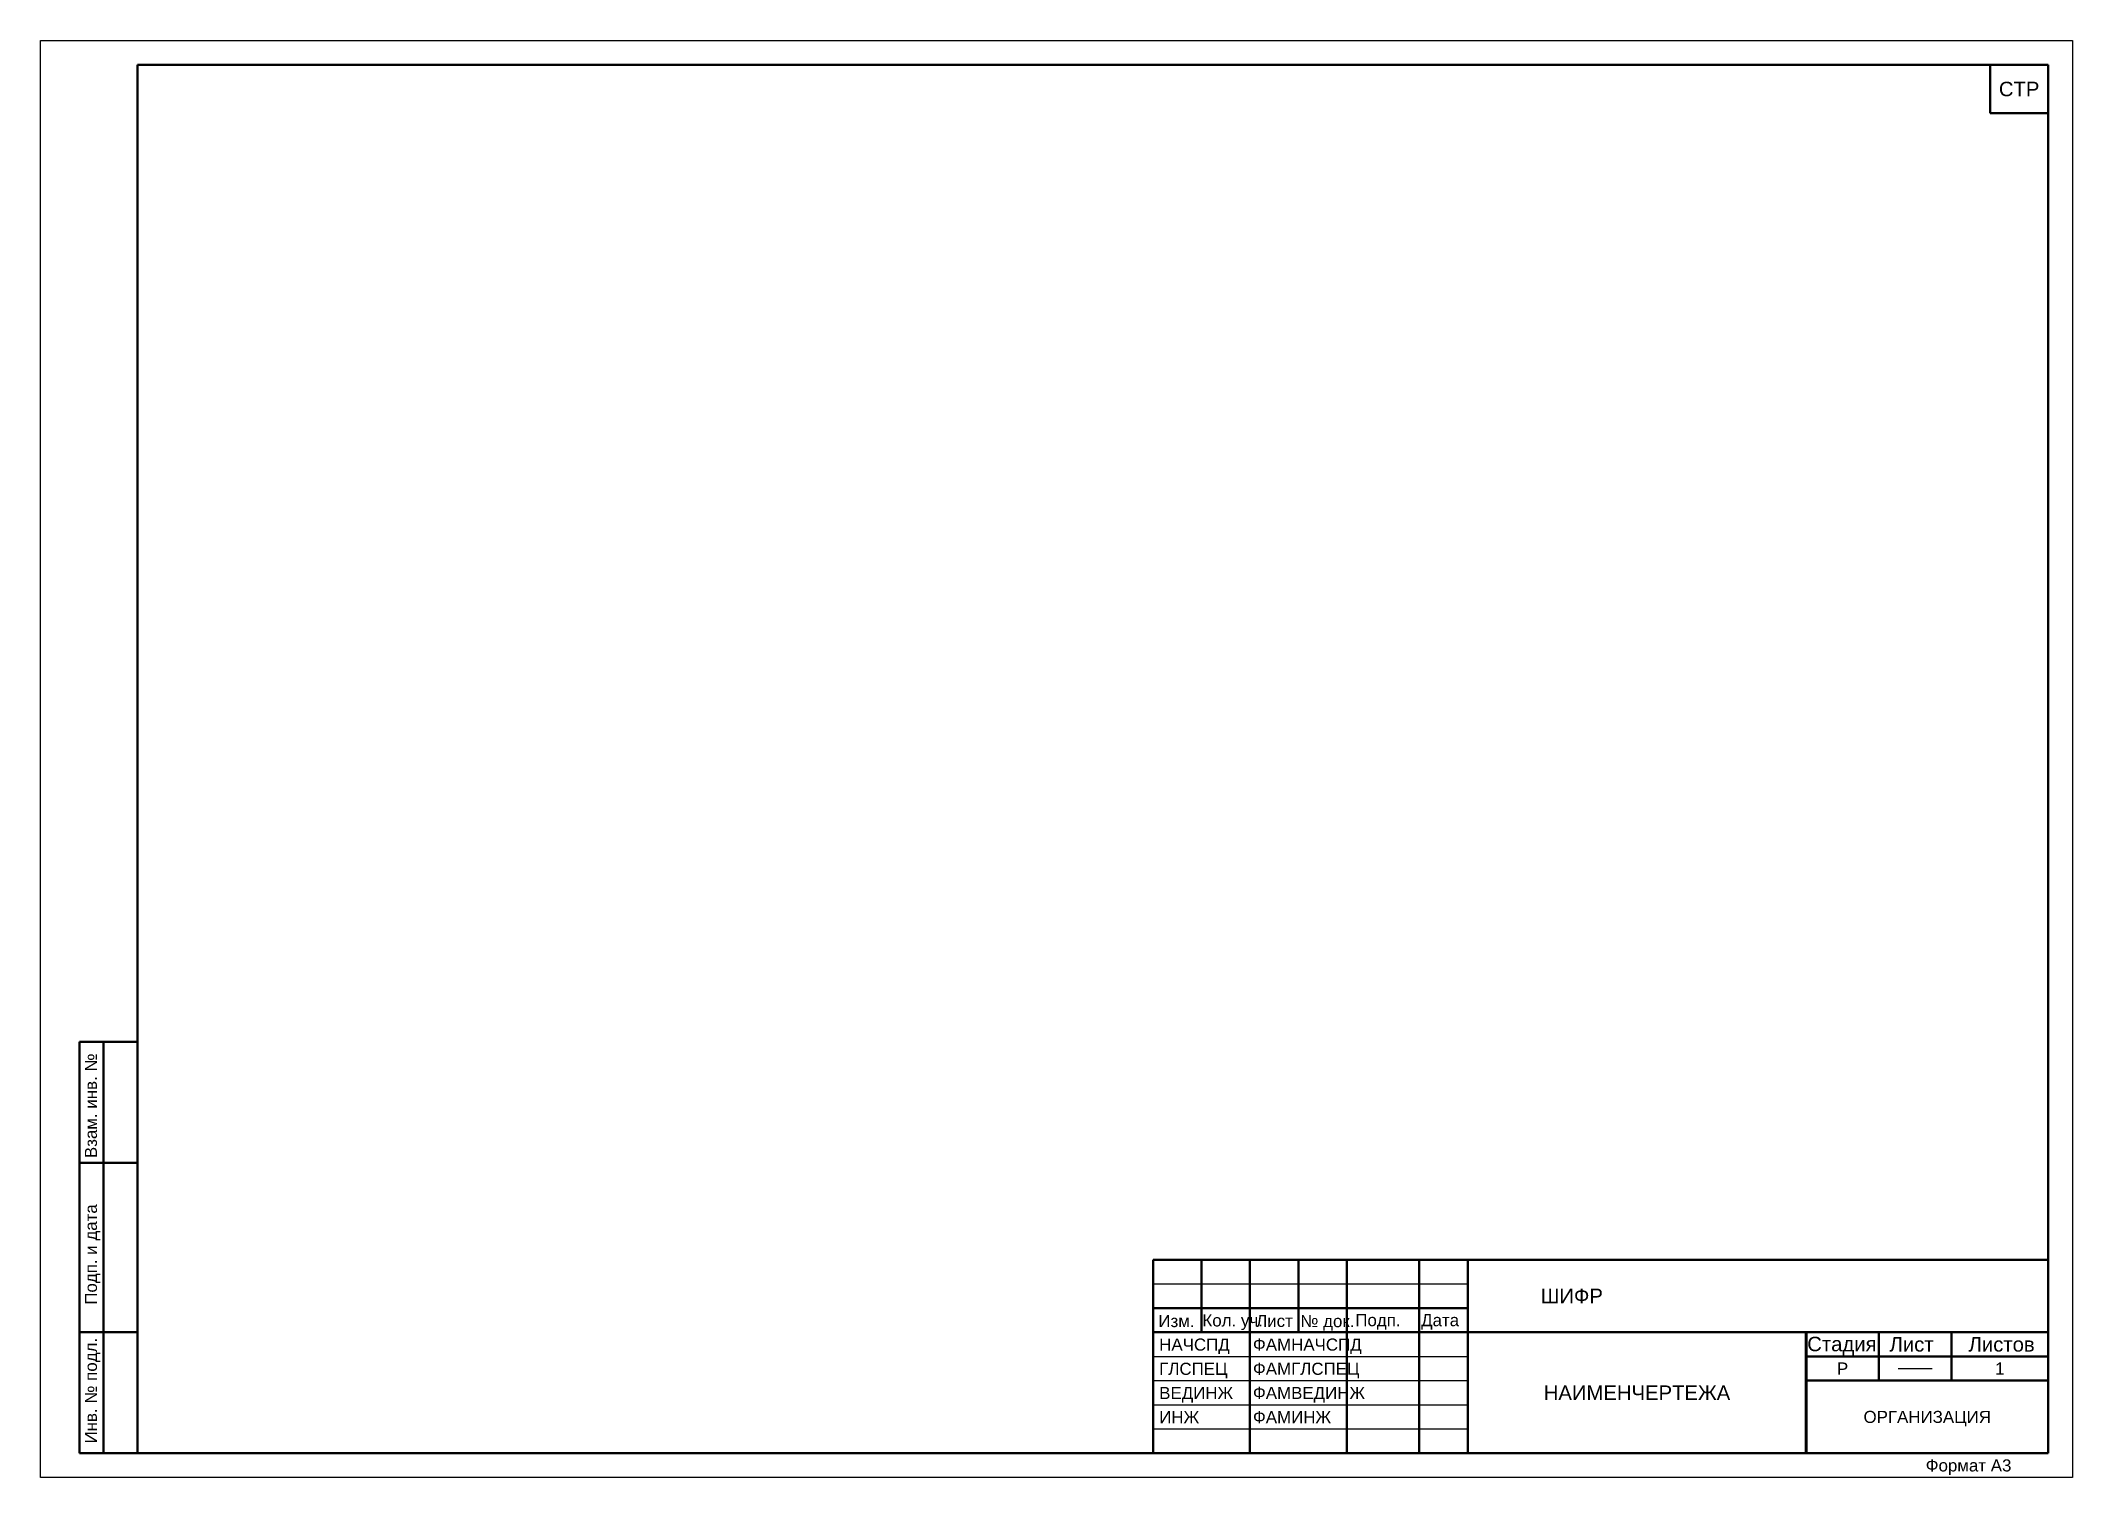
# Model space of a CAD drawing. Header units: millimetres. Extents: x 0 to 420, y 0 to 297.
import ezdxf
from ezdxf.enums import TextEntityAlignment as Align

# ---------------------------------------------------------------- set-up
doc = ezdxf.new("R2010")
doc.units = ezdxf.units.MM
doc.layers.add('прочее', color=7, linetype='Continuous', lineweight=25)
doc.layers.add('Рамка', color=7, linetype='Continuous', lineweight=50)
doc.styles.add('SPDS', font='arial.ttf')

msp = doc.modelspace()

# ---------------------------------------------------------------- linework, layer by layer
at = {"layer": 'прочее'}
msp.add_line((384, 22.5), (391, 22.5), dxfattribs=at)
at = {"layer": 'Рамка', "lineweight": 25, "ltscale": 2}
for p, q in [((0, 0), (0, 297)), ((0, 297), (420, 297)), ((420, 297), (420, 0)), ((420, 0), (0, 0))]:
    msp.add_line(p, q, dxfattribs=at)
at = {"layer": 'Рамка', "color": 7, "lineweight": 50, "ltscale": 2}
for p, q in [((20, 5), (20, 292)), ((20, 292), (415, 292)), ((415, 292), (415, 5)), ((415, 5), (20, 5))]:
    msp.add_line(p, q, dxfattribs=at)
at = {"layer": 'Рамка'}
for p, q in [((403, 292), (403, 282)), ((403, 282), (415, 282))]:
    msp.add_line(p, q, dxfattribs=at)
at = {"layer": 'Рамка', "color": 7, "lineweight": 50, "ltscale": 100}
for p, q in [((8, 5), (8, 90)), ((8, 90), (20, 90)), ((13, 5), (13, 90)), ((8, 65), (20, 65)), ((8, 30), (20, 30)), ((20, 5), (8, 5))]:
    msp.add_line(p, q, dxfattribs=at)
at = {"layer": 'Рамка', "linetype": 'Continuous', "lineweight": 50, "ltscale": 2}
for p, q in [((415, 45), (230, 45)), ((250, 45), (250, 5)), ((260, 45), (260, 30)), ((270, 45), (270, 5)), ((285, 45), (285, 5)), ((295, 5), (295, 45)), ((295, 45), (295, 45)), ((230, 35), (295, 35)), ((295, 30), (230, 30)), ((295, 30), (415, 30)), ((365, 30), (365, 5)), ((380, 30), (380, 20)), ((395, 30), (395, 20)), ((365, 20), (415, 20)), ((415, 5), (230, 5))]:
    msp.add_line(p, q, dxfattribs=at)
at = {"layer": 'Рамка', "linetype": 'Continuous', "lineweight": 50, "ltscale": 100}
msp.add_line((230, 45), (230, 5), dxfattribs=at)
at = {"layer": 'Рамка', "linetype": 'Continuous', "ltscale": 2}
for p, q in [((240, 45), (240, 30)), ((365, 25), (415, 25))]:
    msp.add_line(p, q, dxfattribs=at)
at = {"layer": 'Рамка', "linetype": 'Continuous', "lineweight": -3, "ltscale": 2}
for p, q in [((230, 40), (295, 40)), ((230, 25), (295, 25)), ((230, 20), (295, 20)), ((230, 15), (295, 15)), ((230, 10), (295, 10))]:
    msp.add_line(p, q, dxfattribs=at)
at = {"layer": 'Рамка', "linetype": 'Continuous', "lineweight": 60, "ltscale": 2}
msp.add_line((365, 5), (365, 30), dxfattribs=at)
at = {"layer": 'Рамка', "linetype": 'Continuous', "lineweight": 30, "ltscale": 2}
msp.add_line((230, 5), (295, 5), dxfattribs=at)

# ---------------------------------------------------------------- texts
at = {"style": 'SPDS'}
for tag, p in [('СТР', (409, 287)), ('НАИМЕНЧЕРТЕЖА', (330, 17.5))]:
    msp.add_attdef(tag, text='', height=3, dxfattribs=at).set_placement(p, align=Align.MIDDLE_CENTER)
for tag, text, height, p in [('ШИФР', '', 3, (310.12, 37.51)), ('НАЧСПД', 'Нач.СПД', 2.5, (231.23, 27.45)), ('ФАМНАЧСПД', 'Коновалов', 2.5, (250.61, 27.45)), ('ГЛСПЕЦ', 'Гл.спец.', 2.5, (231.23, 22.44)), ('ФАМГЛСПЕЦ', 'Автономов', 2.5, (250.61, 22.45)), ('ВЕДИНЖ', 'Вед.инж.', 2.5, (231.23, 17.44)), ('ФАМВЕДИНЖ', 'Талыгина', 2.5, (250.61, 17.45)), ('ИНЖ', 'Инж.', 2.5, (231.23, 12.44)), ('ФАМИНЖ', '', 2.5, (250.61, 12.45))]:
    msp.add_attdef(tag, text=text, height=height, dxfattribs=at).set_placement(p, align=Align.MIDDLE_LEFT)
at = {"layer": 'Рамка', "color": 7, "ltscale": 100, "style": 'SPDS'}
for s, p in [('Взам. инв. №', (11.64, 66)), ('Подп. и дата', (11.64, 35.69)), ('Инв. № подл.', (11.64, 7))]:
    msp.add_text(s, height=2.5, rotation=90, dxfattribs=at).set_placement(p)
at = {"layer": 'Рамка', "linetype": 'Continuous', "ltscale": 2, "style": 'SPDS'}
for s, height, p in [('Кол. уч.', 2.5, (240.17, 31.2)), ('Подп.', 2.5, (271.77, 31.25)), ('Дата', 2.5, (285.38, 31.25)), ('Изм.', 2.5, (231.06, 31.06)), ('Лист', 2.5, (251.27, 31.09)), ('№ док.', 2.5, (260.4, 31.05)), ('Стадия', 3, (365.19, 26.07)), ('Лист', 3, (382.21, 26)), ('Листов', 3, (398.55, 26))]:
    msp.add_text(s, height=height, dxfattribs=at).set_placement(p)
at = {"layer": 'Рамка', "style": 'SPDS'}
for s, p in [('Р', (372.5, 22.5)), ('1', (405, 22.5))]:
    msp.add_text(s, height=2.5, dxfattribs=at).set_placement(p, align=Align.MIDDLE)
at = {"layer": 'Рамка', "linetype": 'Continuous', "lineweight": 25, "style": 'SPDS'}
msp.add_text('Формат A3', height=2.5, dxfattribs=at).set_placement((389.68, 1.22))
at = {"layer": 'Рамка', "linetype": 'Continuous', "lineweight": -2, "style": 'SPDS'}
msp.add_attdef('ОРГАНИЗАЦИЯ', text='', height=2.5, dxfattribs=at).set_placement((390, 12.5), align=Align.MIDDLE_CENTER)

doc.saveas('drawing.dxf')
